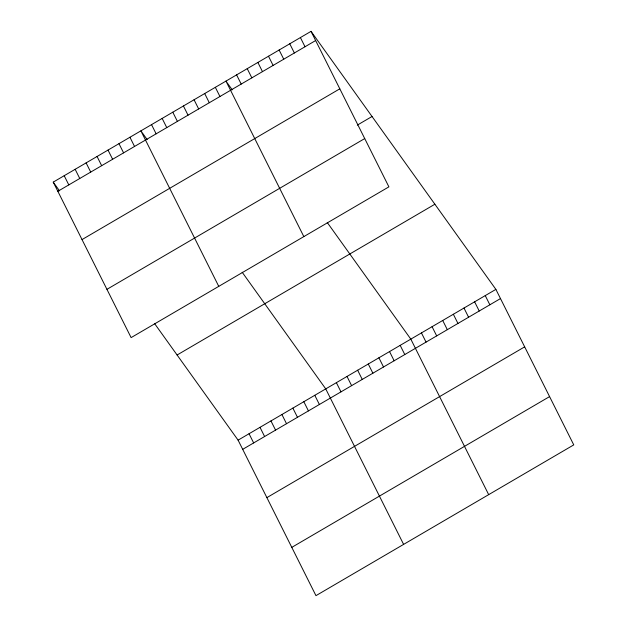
<?xml version="1.0" encoding="UTF-8"?>
<svg xmlns="http://www.w3.org/2000/svg" width="627" height="627" viewBox="0 0 627 627"><rect width="100%" height="100%" fill="white"/><g stroke="black" fill="none" stroke-linecap="round" stroke-linejoin="round"><path stroke-width="0.94" d="M311.039 31.35L388.905 186.854L131.114 337.616L53.24 182.112L311.039 31.35L495.886 289.384L573.76 444.888L315.961 595.65L238.095 440.146L154.532 323.501M57.849 191.306L315.64 40.543M82.027 239.585L339.818 88.822M357.312 125.11L372.038 116.504M106.935 289.337L364.726 138.567M177.096 355L434.887 204.23M238.095 440.146L495.886 289.384M242.696 449.34L500.487 298.577M266.875 497.626L524.666 346.856M291.782 547.371L549.581 396.601M232.225 89.833L225.963 81.102L303.836 236.606M327.255 222.491L410.818 339.136L488.684 494.64M147.149 139.586L140.895 130.855L218.76 286.359M242.179 272.243L325.742 388.889L403.616 544.393M53.24 182.112L59.502 190.851M485.251 295.607L489.859 304.793M474.615 301.822L479.224 311.016M463.988 308.045L468.588 317.231M453.352 314.26L457.953 323.454M442.717 320.483L447.317 329.669M300.404 37.565L305.004 46.759M432.081 326.698L436.682 335.892M289.768 43.788L294.369 52.981M421.446 332.921L426.054 342.107M279.133 50.003L283.741 59.197M268.505 56.226L273.106 65.42M400.183 345.359L404.783 354.545M257.869 62.441L262.47 71.635M389.547 351.575L394.148 360.768M247.234 68.664L251.835 77.858M378.912 357.79L383.512 366.983M236.598 74.879L241.199 84.073M368.276 364.013L372.885 373.206M357.649 370.228L362.249 379.421M215.335 87.318L219.936 96.511M347.013 376.451L351.614 385.644M204.7 93.541L209.3 102.734M336.378 382.666L340.978 391.859M194.064 99.756L198.665 108.949M183.429 105.979L188.029 115.172M314.785 395.292L319.386 404.486M172.793 112.194L177.402 121.387M162.158 118.417L166.766 127.61M303.829 401.703L308.437 410.897M151.53 124.632L156.131 133.825M292.872 408.114L297.48 417.3M281.915 414.518L286.523 423.711M129.938 137.258L134.539 146.452M270.958 420.929L275.567 430.114M118.981 143.669L123.582 152.863M260.009 427.332L264.61 436.525M108.024 150.08L112.625 159.266M249.052 433.743L253.653 442.936M97.067 156.484L101.668 165.677M86.111 162.895L90.719 172.08M75.154 169.298L79.762 178.491M64.197 175.709L68.805 184.902"/></g></svg>
